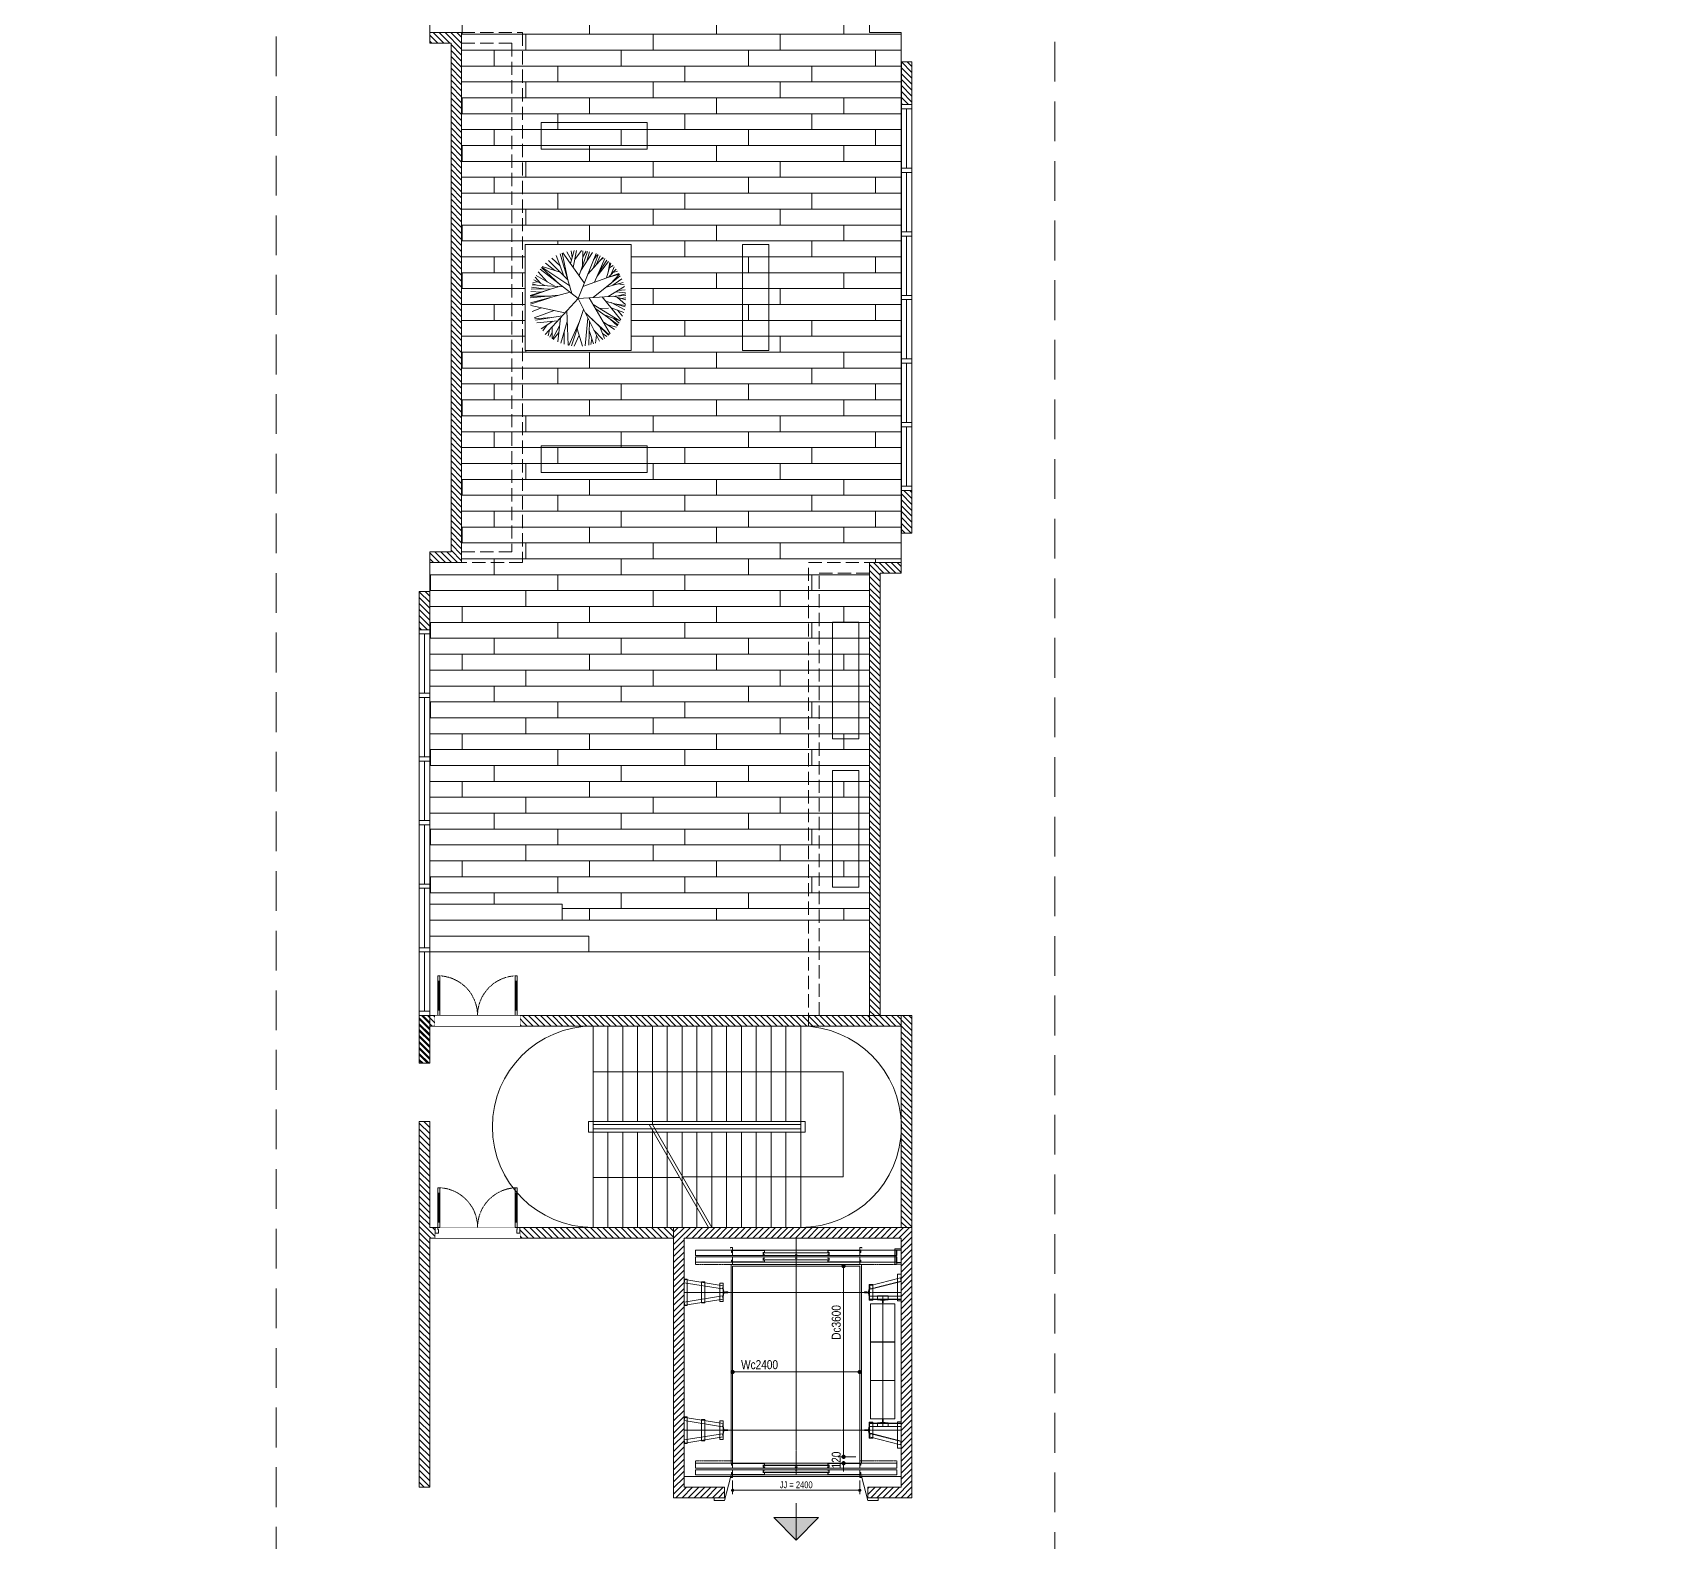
# Model space of a CAD drawing. Header units: millimetres. Extents: x -162958 to 167200, y -450 to 146301.
# Drawn here: x 43550 to 74261, y 72975 to 101450 of the extents above; entities that cross this region are included whole.
import ezdxf

# ---------------------------------------------------------------- set-up
doc = ezdxf.new("R2010")
doc.units = ezdxf.units.MM
doc.set_wipeout_variables(frame=1)
for name, pattern in [('Xr_MB nha xuong CM2$0$ACAD_ISO02W100', [15, 12, -3]), ('Xr_MB nha xuong CM2$0$CENTER', [2, 1.25, -0.25, 0.25, -0.25]), ('Xr_MB nha xuong CM2$0$DASH', [0.35, 0.25, -0.1]), ('Xr_MB nha xuong CM2$0$HIDDEN2', [0.1875, 0.125, -0.0625]), ('Xr_MB nha xuong CM2$0$HIDDENX2', [0.75, 0.5, -0.25]), ('Xr_MB nha xuong CM2$0$Xr_MB nha xuong + VP$0$HIDDEN2', [0.1875, 0.125, -0.0625])]:
    doc.linetypes.add(name, pattern=pattern)
doc.layers.get('0').update_dxf_attribs({"lineweight": 5})
doc.layers.get('Defpoints').update_dxf_attribs({"color": 6, "lineweight": 5})
for name, color, linetype, lineweight in [('CJSC.2-Tuong', 3, 'Continuous', 5), ('CJSC.6-Hatch', 251, 'Continuous', 5), ('CJSC.8-Cua', 15, 'Continuous', 5), ('FLOOR FINISHED', 253, 'Continuous', 5), ('Xr_MB nha xuong CM2$0$3Elevator', 6, 'Continuous', 5), ('Xr_MB nha xuong CM2$0$A-Solid-Elevator', 132, 'Continuous', 5), ('Xr_MB nha xuong CM2$0$A-Solid-Stair', 151, 'Continuous', 5), ('Xr_MB nha xuong CM2$0$A-Solid-Wall H', 9, 'Continuous', 18), ('Xr_MB nha xuong CM2$0$A-Solid-WallC', 2, 'Continuous', 5), ('Xr_MB nha xuong CM2$0$A-Solid-Window', 4, 'Continuous', 5), ('Xr_MB nha xuong CM2$0$CJSC.11-Khuat', 152, 'Xr_MB nha xuong CM2$0$HIDDENX2', 5), ('Xr_MB nha xuong CM2$0$CJSC.2-Tuong', 3, 'Continuous', 5), ('Xr_MB nha xuong CM2$0$CJSC.4-Net manh', 8, 'Continuous', 5), ('Xr_MB nha xuong CM2$0$DUONG_TAM', 6, 'Xr_MB nha xuong CM2$0$CENTER', 5), ('Xr_MB nha xuong CM2$0$HTT-0.00_Hatch', 7, 'Continuous', 5), ('Xr_MB nha xuong CM2$0$NET_CHINH', 7, 'Continuous', 5), ('Xr_MB nha xuong CM2$0$Xr_MB nha xuong + VP$0$CJSC.2-Tuong', 8, 'Continuous', 5), ('Xr_MB nha xuong CM2$0$Xr_MB nha xuong + VP$0$CJSC.8-Cua', 15, 'Continuous', 5), ('Xr_MB nha xuong CM2$0$ĐƯỜNG KHUẤT', 50, 'Xr_MB nha xuong CM2$0$ACAD_ISO02W100', 5), ('Xr_MB nha xuong CM2$0$ĐƯỜNG ĐẬM', 7, 'Continuous', 5)]:
    doc.layers.add(name, color=color, linetype=linetype, lineweight=lineweight)
doc.styles.add('Xr_MB nha xuong CM2$0$arial', font='arial.ttf', dxfattribs={"width": 0.8})
doc.dimstyles.new('Xr_MB nha xuong CM2$0$1-75', dxfattribs={"dimscale": 75, "dimtxt": 1.7, "dimasz": 0.8, "dimexe": 1, "dimexo": 0, "dimgap": 0.5, "dimtad": 1, "dimdec": 0, "dimzin": 0, "dimdsep": 46, "dimtxsty": 'Xr_MB nha xuong CM2$0$arial', "dimblk": 'Xr_MB nha xuong CM2$0$20240511_Dot', "dimcen": 1.5, "dimclrd": 9, "dimclre": 9, "dimadec": 0, "dimazin": 0, "dimtfac": 1, "dimtdec": 0, "dimtix": 1, "dimtofl": 0, "dimtmove": 0, "dimatfit": 3, "dimldrblk": 'Xr_MB nha xuong CM2$0$20240511_Open30', "dimfxl": 1, "dimtolj": 1, "dimtzin": 0, "dimarcsym": 1})
doc.dimstyles.new('Xr_MB nha xuong CM2$0$100', dxfattribs={"dimscale": 100, "dimtxt": 1.7, "dimasz": 0.8, "dimexe": 1, "dimexo": 0, "dimgap": 0.5, "dimtad": 1, "dimdec": 0, "dimzin": 0, "dimdsep": 46, "dimtxsty": 'Xr_MB nha xuong CM2$0$arial', "dimblk": 'Xr_MB nha xuong CM2$0$20240511_Dot', "dimcen": 1.5, "dimclrd": 9, "dimclre": 9, "dimadec": 0, "dimazin": 0, "dimtfac": 1, "dimtdec": 0, "dimtix": 1, "dimtofl": 0, "dimtmove": 0, "dimatfit": 3, "dimldrblk": 'Xr_MB nha xuong CM2$0$20240511_Open30', "dimfxl": 1, "dimtolj": 1, "dimtzin": 0, "dimarcsym": 1})

# ---------------------------------------------------------------- blocks, each defined once
blk = doc.blocks.new('*U190')
for p, q in [((-1510, 650), (-1550, 650)), ((-1530, 100), (-1530, 650)), ((-90, 650), (-50, 650)), ((-70, 100), (-70, 650)), ((-1510, 100), (-1550, 100)), ((-90, 100), (-50, 100))]:
    blk.add_line(p, q)
for points in [[(-1550, 0), (-1510, 0), (-1510, 750), (-1550, 750)], [(-50, 0), (-90, 0), (-90, 750), (-50, 750)], [(-1600, -110), (-1540, -110), (-1540, -40), (-1550, -40), (-1550, 0), (-1600, 0)], [(0, -110), (-60, -110), (-60, -40), (-50, -40), (-50, 0), (0, 0)]]:
    blk.add_lwpolyline(points, close=True)
at = {"linetype": 'Xr_MB nha xuong CM2$0$Xr_MB nha xuong + VP$0$HIDDEN2'}
for centre, start, end in [((-1550, 0), 0, 90), ((-50, 0), 90, 180)]:
    blk.add_arc(centre, 750, start, end, dxfattribs=at)
blk = doc.blocks.new('Xr_MB nha xuong CM2$0$2026Xr_MB nha xuong + VP$0$loutimen2')
at = {"layer": 'Xr_MB nha xuong CM2$0$Xr_MB nha xuong + VP$0$CJSC.8-Cua'}
blk.add_lwpolyline([(23500.322, -25603.79), (23500.322, -25603.99), (23501.922, -25603.99), (23501.922, -25603.79)], close=True, dxfattribs=at)
at = {"color": 250}
blk.add_wipeout([(23500.322, -25603.79), (23500.322, -25603.99), (23501.922, -25603.99), (23501.922, -25603.79)], dxfattribs=at).dxf.layer = 'Xr_MB nha xuong CM2$0$Xr_MB nha xuong + VP$0$CJSC.8-Cua'
at = {"layer": 'Xr_MB nha xuong CM2$0$Xr_MB nha xuong + VP$0$CJSC.8-Cua', "xscale": -0.001, "yscale": 0.001, "zscale": 0.001, "rotation": 180}
blk.add_blockref('*U190', (23501.922, -25603.99), dxfattribs=at)
blk = doc.blocks.new('Xr_MB nha xuong CM2$0$20261F 幕墙')
at = {"layer": 'Xr_MB nha xuong CM2$0$A-Solid-Wall H'}
h = blk.add_hatch(dxfattribs=at)
h.set_pattern_fill('ANSI31', color=256, scale=25, angle=-90)
h.set_pattern_definition([(315, (0, 100), (56.1266008, 56.1266008), [])])
h.paths.add_polyline_path([(3221553, 2340934), (3212453, 2340934), (3212453, 2340034), (3212653, 2340034), (3212653, 2340734), (3221553, 2340734)])
h = blk.add_hatch(dxfattribs=at)
h.set_pattern_fill('ANSI31', color=256, scale=25, angle=-90)
h.set_pattern_definition([(315, (9200, 100), (56.1266008, 56.1266008), [])])
h.paths.add_polyline_path([(3221753, 2340934), (3221553, 2340934), (3221553, 2336934), (3221753, 2336934)])
h = blk.add_hatch(dxfattribs=at)
h.set_pattern_fill('ANSI31', color=256, scale=650, angle=-90)
h.set_pattern_definition([(315, (2194615.53, 586811.235), (57.452426, 57.452426), [])])
h.paths.add_polyline_path([(3212653, 2338934), (3212653, 2336934), (3217253, 2336934), (3217253, 2336734), (3212653, 2336734), (3212653, 2332034), (3212453, 2332034), (3212453, 2338934)])
at = {"layer": 'Xr_MB nha xuong CM2$0$A-Solid-WallC', "linetype": 'ByBlock', "lineweight": 0, "ltscale": 0.1}
for points in [[(3221553, 2340934), (3212453, 2340934), (3212453, 2340034), (3212653, 2340034), (3212653, 2340734), (3221553, 2340734)], [(3221753, 2340934), (3221553, 2340934), (3221553, 2336934), (3221753, 2336934)], [(3212653, 2338934), (3212653, 2336934), (3217253, 2336934), (3217253, 2336734), (3212653, 2336734), (3212653, 2332034), (3212453, 2332034), (3212453, 2338934)]]:
    blk.add_lwpolyline(points, close=True, dxfattribs=at)
at = {"layer": 'Xr_MB nha xuong CM2$0$Xr_MB nha xuong + VP$0$CJSC.2-Tuong', "color": 10, "xscale": -1000, "yscale": 1000, "zscale": 1000, "rotation": 180}
blk.add_blockref('Xr_MB nha xuong CM2$0$2026Xr_MB nha xuong + VP$0$loutimen2', (-20287568, -23267056), dxfattribs=at)
blk = doc.blocks.new('A$C0c999cd2')
at = {"layer": 'CJSC.6-Hatch'}
h = blk.add_hatch(dxfattribs=at)
h.set_pattern_fill('BOARDW', color=250, scale=150, angle=180, pattern_type=2)
h.set_pattern_definition([(180, (-1016937.57, -1791282.35), (-4e-14, -300), []), (270, (-1016937.57, -1791282.35), (600, -600), [300, -2100]), (270, (-1018137.57, -1791582.35), (600, -600), [300, -2100])])
h.paths.add_polyline_path([(10000, -1100), (1700, -1100), (1700, -8550), (1100, -8550), (1100, -18550), (1700, -18550), (1700, -28550), (1100, -28550), (1100, -35000), (3600, -35000), (3600, -35300), (9400, -35300), (9400, -28550), (10000, -28550), (10000, -18550), (9400, -18550), (9400, -8550), (10000, -8550)])
h.paths.add_polyline_path([(2900, -22550), (4900, -22550), (4900, -24550), (2900, -24550)], flags=16)
h.paths.add_polyline_path([(6200, -12550), (8200, -12550), (8200, -14550), (6200, -14550)], flags=16)
h.paths.add_polyline_path([(2900, -3825), (4900, -3825), (4900, -5825), (2900, -5825)], flags=16)
at = {"layer": 'FLOOR FINISHED', "elevation": 0}
for points in [[(10000, -1100), (1700, -1100), (1700, -8550), (1700, -8550), (1100, -8550), (1100, -18550), (1700, -18550), (1700, -28550), (1100, -28550), (1100, -35000), (3600, -35000), (3600, -35300), (9400, -35300), (9400, -28550), (10000, -28550), (10000, -18550), (9400, -18550), (9400, -8550), (10000, -8550)], [(2900, -22550), (4900, -22550), (4900, -24550), (2900, -24550)]]:
    blk.add_lwpolyline(points, close=True, dxfattribs=at)
blk = doc.blocks.new('Xr_MB nha xuong CM2$0$2026xiaofangti01')
at = {"color": 0, "linetype": 'ByBlock', "lineweight": 0, "ltscale": 0.1}
for p, q in [((3297863, 2534458), (3297863, 2538258)), ((3297863, 2534458), (3297863, 2538258)), ((3297863, 2538258), (3301783, 2538258)), ((3298143, 2536458), (3298143, 2538258)), ((3298143, 2536458), (3298143, 2538258)), ((3298423, 2536458), (3298423, 2538258)), ((3298423, 2536458), (3298423, 2538258)), ((3298703, 2536458), (3298703, 2538258)), ((3298703, 2536458), (3298703, 2538258)), ((3298983, 2536398), (3298983, 2538258)), ((3298983, 2536398), (3298983, 2538258)), ((3299263, 2536458), (3299263, 2538258)), ((3299263, 2536458), (3299263, 2538258)), ((3299543, 2536458), (3299543, 2538258)), ((3299543, 2536458), (3299543, 2538258)), ((3299823, 2536458), (3299823, 2538258)), ((3299823, 2536458), (3299823, 2538258)), ((3300103, 2536458), (3300103, 2538258)), ((3300103, 2536458), (3300103, 2538258)), ((3300383, 2536458), (3300383, 2538258)), ((3300383, 2536458), (3300383, 2538258)), ((3300663, 2536458), (3300663, 2538258)), ((3300663, 2536458), (3300663, 2538258)), ((3300943, 2536458), (3300943, 2538258)), ((3300943, 2536458), (3300943, 2538258)), ((3301223, 2536458), (3301223, 2538258)), ((3301503, 2536458), (3301503, 2538258)), ((3301783, 2534458), (3301783, 2538258)), ((3302583, 2537397), (3297863, 2537397)), ((3302583, 2535416), (3302583, 2537397)), ((3297776, 2536458), (3297776, 2536258)), ((3301865, 2536458), (3297776, 2536458)), ((3301865, 2536458), (3301865, 2536258)), ((3301865, 2536258), (3297776, 2536258)), ((3301783, 2536398), (3297863, 2536398)), ((3301783, 2536318), (3297863, 2536318)), ((3298143, 2534458), (3298143, 2536258)), ((3298143, 2534458), (3298143, 2536258)), ((3298423, 2534458), (3298423, 2536258)), ((3298423, 2534458), (3298423, 2536258)), ((3298703, 2534458), (3298703, 2536258)), ((3298703, 2534458), (3298703, 2536258)), ((3300045, 2534458), (3298925, 2536398)), ((3300045, 2534458), (3298925, 2536398)), ((3300103, 2534458), (3298983, 2536398)), ((3300103, 2534458), (3298983, 2536398)), ((3298983, 2534458), (3298983, 2536298)), ((3298983, 2534458), (3298983, 2536298)), ((3299263, 2534458), (3299263, 2536258)), ((3299263, 2534458), (3299263, 2536258)), ((3299543, 2534458), (3299543, 2536258)), ((3299543, 2534458), (3299543, 2536258)), ((3299823, 2534458), (3299823, 2536258)), ((3299823, 2534458), (3299823, 2536258)), ((3300103, 2534458), (3300103, 2536258)), ((3300103, 2534458), (3300103, 2536258)), ((3300383, 2534458), (3300383, 2536258)), ((3300383, 2534458), (3300383, 2536258)), ((3300663, 2534458), (3300663, 2536258)), ((3300663, 2534458), (3300663, 2536258)), ((3300943, 2534458), (3300943, 2536258)), ((3300943, 2534458), (3300943, 2536258)), ((3301223, 2534458), (3301223, 2536258)), ((3301503, 2534458), (3301503, 2536258)), ((3299499, 2535403), (3297863, 2535403)), ((3299549, 2535416), (3302583, 2535416)), ((3297863, 2534458), (3301783, 2534458))]:
    blk.add_line(p, q, dxfattribs=at)
for centre, start, end in [((3297863, 2536358), 90.0006, 269.9994), ((3301783, 2536358), 270.0006, 89.9994)]:
    blk.add_arc(centre, 1900, start, end, dxfattribs=at)
blk.add_solid([(3299824, 2535416), (3299823, 2535416), (3299824, 2535417)], dxfattribs=at)
blk.add_solid([(3299824, 2535416), (3299823, 2535416), (3299824, 2535417)], dxfattribs=at)
blk = doc.blocks.new('Xr_MB nha xuong CM2$0$202620240511wewr3')
at = {"layer": 'Xr_MB nha xuong CM2$0$3Elevator', "color": 0}
for p, q in [((0, 290), (125, 290)), ((0, 264), (100, 264)), ((0, 28), (100, 28)), ((0, 0), (125, 0)), ((100, 264), (100, 28)), ((125, 290), (125, 0))]:
    blk.add_line(p, q, dxfattribs=at)
blk = doc.blocks.new('Xr_MB nha xuong CM2$0$202620240511_Dot')
at = {"color": 0, "linetype": 'ByBlock', "lineweight": -2}
blk.add_line((-0.5, 0), (-1, 0), dxfattribs=at)
at = {"color": 0, "linetype": 'ByBlock', "const_width": 0.5}
blk.add_lwpolyline([(-0.25, 0, 1), (0.25, 0, 1)], format="xyb", close=True, dxfattribs=at)
blk = doc.blocks.new('*D162')
at = {"layer": 'Defpoints', "color": 0, "transparency": 16777216}
for p in [(-4085, -4227), (-4085, -4227), (-1685, -4229)]:
    blk.add_point(p, dxfattribs=at)
at = {"layer": 'Xr_MB nha xuong CM2$0$A-Solid-Elevator', "color": 9, "lineweight": -2, "transparency": 16777216}
for p, q in [((-4085, -4227), (-4085, -4327)), ((-1765, -4227), (-4005, -4227)), ((-1685, -4229), (-1685, -4127))]:
    blk.add_line(p, q, dxfattribs=at)
at = {"layer": 'Xr_MB nha xuong CM2$0$A-Solid-Elevator', "color": 9, "lineweight": -2, "transparency": 16777216, "xscale": 80, "yscale": 80, "zscale": 80, "rotation": 180}
blk.add_blockref('Xr_MB nha xuong CM2$0$202620240511_Dot', (-4085, -4227), dxfattribs=at)
at = {"layer": 'Xr_MB nha xuong CM2$0$A-Solid-Elevator', "color": 9, "lineweight": -2, "transparency": 16777216, "xscale": 80, "yscale": 80, "zscale": 80}
blk.add_blockref('Xr_MB nha xuong CM2$0$202620240511_Dot', (-1685, -4227), dxfattribs=at)
at = {"layer": 'Xr_MB nha xuong CM2$0$A-Solid-Elevator', "color": 0, "transparency": 16777216, "insert": (-3576, -4090), "char_height": 170, "attachment_point": 5, "style": 'Xr_MB nha xuong CM2$0$arial'}
blk.add_mtext('\\A1;Wc2400', dxfattribs=at)
blk = doc.blocks.new('Xr_MB nha xuong CM2$0$20240511_Dot')
at = {"color": 0, "linetype": 'ByBlock', "lineweight": -2}
blk.add_line((-0.5, 0), (-1, 0), dxfattribs=at)
at = {"color": 0, "linetype": 'ByBlock', "const_width": 0.5}
blk.add_lwpolyline([(-0.25, 0, 1), (0.25, 0, 1)], format="xyb", close=True, dxfattribs=at)
blk = doc.blocks.new('Xr_MB nha xuong CM2$0$20240511_Open30')
at = {"color": 0, "linetype": 'ByBlock', "lineweight": -2}
for p, q in [((-1, 0.27), (0, 0)), ((0, 0), (-1, -0.27)), ((0, 0), (-1, 0))]:
    blk.add_line(p, q, dxfattribs=at)
blk = doc.blocks.new('*D161')
at = {"layer": 'Defpoints', "color": 0, "transparency": 16777216}
for p in [(-1758, -2228), (-1991, -5828), (-1758, -5828)]:
    blk.add_point(p, dxfattribs=at)
at = {"layer": 'Xr_MB nha xuong CM2$0$A-Solid-Elevator', "color": 9, "lineweight": -2, "transparency": 16777216}
for p, q in [((-1758, -2228), (-2091, -2228)), ((-1991, -2308), (-1991, -5748)), ((-1758, -5828), (-2091, -5828))]:
    blk.add_line(p, q, dxfattribs=at)
at = {"layer": 'Xr_MB nha xuong CM2$0$A-Solid-Elevator', "color": 9, "lineweight": -2, "transparency": 16777216, "xscale": 80, "yscale": 80, "zscale": 80}
for p, rotation in [((-1991, -2228), 90), ((-1991, -5828), 270)]:
    blk.add_blockref('Xr_MB nha xuong CM2$0$202620240511_Dot', p, dxfattribs=dict(at, rotation=rotation))
at = {"layer": 'Xr_MB nha xuong CM2$0$A-Solid-Elevator', "color": 0, "transparency": 16777216, "insert": (-2128, -3292), "char_height": 170, "attachment_point": 5, "rotation": 90, "style": 'Xr_MB nha xuong CM2$0$arial'}
blk.add_mtext('\\A1;Dc3600', dxfattribs=at)
blk = doc.blocks.new('*D160')
at = {"layer": 'Defpoints', "color": 0, "transparency": 16777216}
for p in [(-1758, -5828), (-1991, -5948), (-1758, -5948)]:
    blk.add_point(p, dxfattribs=at)
at = {"layer": 'Xr_MB nha xuong CM2$0$A-Solid-Elevator', "color": 9, "lineweight": -2, "transparency": 16777216}
for p, q in [((-1758, -5828), (-2091, -5828)), ((-1991, -5748), (-1991, -5668)), ((-1758, -5948), (-2091, -5948)), ((-1991, -6028), (-1991, -6108))]:
    blk.add_line(p, q, dxfattribs=at)
at = {"layer": 'Xr_MB nha xuong CM2$0$A-Solid-Elevator', "color": 9, "lineweight": -2, "transparency": 16777216, "xscale": 80, "yscale": 80, "zscale": 80}
for p, rotation in [((-1991, -5828), 270), ((-1991, -5948), 90)]:
    blk.add_blockref('Xr_MB nha xuong CM2$0$202620240511_Dot', p, dxfattribs=dict(at, rotation=rotation))
at = {"layer": 'Xr_MB nha xuong CM2$0$A-Solid-Elevator', "color": 0, "transparency": 16777216, "insert": (-2128, -5888), "char_height": 170, "attachment_point": 5, "rotation": 90, "style": 'Xr_MB nha xuong CM2$0$arial'}
blk.add_mtext('\\A1;120', dxfattribs=at)
blk = doc.blocks.new('Xr_MB nha xuong CM2$0$202620240511RAIL_T89')
at = {"layer": 'Xr_MB nha xuong CM2$0$NET_CHINH', "color": 0}
blk.add_lwpolyline([(12, 6), (27, 6, 0.43163), (29, 8), (62, 8), (62, -8), (29, -8, 0.43163), (27, -6), (12, -6, 0.39535), (10, -8), (7, -44), (0, -44), (0, 44), (7, 44), (10, 8, 0.39535)], format="xyb", close=True, dxfattribs=at)
blk = doc.blocks.new('Xr_MB nha xuong CM2$0$202620240511RAIL_T114')
at = {"layer": 'Xr_MB nha xuong CM2$0$NET_CHINH', "color": 0}
blk.add_lwpolyline([(13, 6), (46, 6, 0.43163), (48, 8), (90, 8), (90, -8), (48, -8, 0.43163), (46, -6), (13, -6, 0.39535), (11, -8), (8, -57), (0, -57), (0, 57), (8, 57), (11, 8, 0.39535)], format="xyb", close=True, dxfattribs=at)
blk = doc.blocks.new('*D156')
at = {"layer": 'Defpoints', "color": 0, "transparency": 16777216}
for p in [(-1200, -329), (1200, -329), (1200, -512)]:
    blk.add_point(p, dxfattribs=at)
at = {"layer": 'Xr_MB nha xuong CM2$0$CJSC.4-Net manh', "color": 9, "lineweight": -2, "transparency": 16777216}
for p, q in [((-1200, -329), (-1200, -587)), ((-1140, -512), (1140, -512)), ((1200, -329), (1200, -587))]:
    blk.add_line(p, q, dxfattribs=at)
at = {"layer": 'Xr_MB nha xuong CM2$0$CJSC.4-Net manh', "color": 9, "lineweight": -2, "transparency": 16777216, "xscale": 60, "yscale": 60, "zscale": 60, "rotation": 180}
blk.add_blockref('Xr_MB nha xuong CM2$0$202620240511_Dot', (-1200, -512), dxfattribs=at)
at = {"layer": 'Xr_MB nha xuong CM2$0$CJSC.4-Net manh', "color": 9, "lineweight": -2, "transparency": 16777216, "xscale": 60, "yscale": 60, "zscale": 60}
blk.add_blockref('Xr_MB nha xuong CM2$0$202620240511_Dot', (1200, -512), dxfattribs=at)
at = {"layer": 'Xr_MB nha xuong CM2$0$CJSC.4-Net manh', "color": 0, "transparency": 16777216, "insert": (0, -409), "char_height": 127.5, "attachment_point": 5, "style": 'Xr_MB nha xuong CM2$0$arial'}
blk.add_mtext('\\A1;JJ = 2400', dxfattribs=at)
blk = doc.blocks.new('Xr_MB nha xuong CM2$0$202620240511YQ1022233576')
at = {"layer": 'Xr_MB nha xuong CM2$0$HTT-0.00_Hatch', "true_color": 0x20b661, "transparency": 16777216}
h = blk.add_hatch(color=112, dxfattribs=at)
h.dxf.hatch_style = 1
h.paths.add_polyline_path([(0, 200), (424, 624), (-424, 624)])
at = {"layer": 'Defpoints'}
blk.add_line((0, 200), (0, 900), dxfattribs=at)
at = {"layer": 'Xr_MB nha xuong CM2$0$CJSC.4-Net manh'}
blk.add_lwpolyline([(0, 200), (424, 624), (-424, 624)], close=True, dxfattribs=at)
blk = doc.blocks.new('Xr_MB nha xuong CM2$0$2026234234234')
at = {"color": 0}
for p, q in [((46217, 17205), (46185, 17289)), ((46215, 17258), (46190, 17291)), ((46314, 17012), (46199, 17298)), ((46296, 17189), (46222, 17303)), ((46257, 17249), (46240, 17308)), ((46307, 17157), (46253, 17311)), ((46284, 17277), (46263, 17313)), ((46274, 17111), (46411, 17301)), ((46286, 17217), (46283, 17315)), ((46334, 17260), (46292, 17316)), ((46344, 17208), (46323, 17317)), ((46362, 17233), (46338, 17316)), ((46351, 17273), (46358, 17314)), ((46353, 17043), (46427, 17295)), ((46356, 17254), (46386, 17308)), ((46379, 17131), (46414, 17300)), ((46090, 17177), (46063, 17185)), ((46118, 17148), (46072, 17197)), ((46102, 17165), (46084, 17212)), ((46117, 17204), (46091, 17221)), ((46132, 17143), (46105, 17235)), ((46122, 17178), (46112, 17240)), ((46192, 17153), (46119, 17247)), ((46181, 17177), (46131, 17256)), ((46208, 17115), (46143, 17265)), ((46173, 17254), (46151, 17270)), ((46252, 17166), (46157, 17273)), ((46199, 17226), (46174, 17283)), ((46314, 17012), (46555, 17198)), ((46367, 17091), (46545, 17210)), ((46379, 17131), (46501, 17252)), ((46404, 17155), (46452, 17284)), ((46427, 17218), (46480, 17267)), ((46427, 17178), (46541, 17215)), ((46427, 17099), (46547, 17208)), ((46462, 17189), (46521, 17235)), ((46122, 17024), (46018, 17087)), ((46059, 17104), (46021, 17099)), ((46135, 17083), (46026, 17113)), ((46092, 17095), (46036, 17137)), ((46217, 17018), (46045, 17156)), ((46051, 17167), (46132, 17143)), ((46108, 17105), (46051, 17167)), ((46283, 17088), (46054, 17171)), ((46410, 17086), (46606, 17099)), ((46433, 17088), (46618, 17030)), ((46462, 17090), (46581, 17158)), ((46510, 17117), (46567, 17181)), ((46525, 17094), (46595, 17130)), ((46532, 17072), (46610, 17084)), ((46553, 17108), (46587, 17146)), ((46571, 17117), (46601, 17114)), ((46576, 17097), (46604, 17105)), ((46314, 17012), (46009, 17031)), ((46088, 17026), (46009, 17003)), ((46042, 17012), (46009, 17016)), ((46067, 17027), (46010, 17040)), ((46072, 17054), (46011, 17048)), ((46062, 17018), (46011, 16974)), ((46079, 16978), (46012, 16966)), ((46138, 16995), (46013, 16959)), ((46060, 17062), (46014, 17066)), ((46104, 16985), (46017, 16940)), ((46161, 17022), (46041, 16876)), ((46242, 17016), (46109, 16786)), ((46314, 17012), (46177, 16739)), ((46314, 17012), (46523, 16783)), ((46364, 17051), (46617, 16984)), ((46435, 17032), (46618, 17016)), ((46483, 17072), (46613, 17071)), ((46487, 17027), (46617, 17027)), ((46494, 17016), (46616, 16975)), ((46514, 17063), (46617, 17027)), ((46549, 17052), (46615, 17055)), ((46103, 16951), (46022, 16922)), ((46063, 16937), (46030, 16899)), ((46152, 16910), (46045, 16869)), ((46217, 16972), (46047, 16870)), ((46087, 16885), (46053, 16855)), ((46201, 16946), (46059, 16844)), ((46110, 16880), (46063, 16838)), ((46227, 16880), (46115, 16781)), ((46267, 16919), (46119, 16777)), ((46176, 16948), (46120, 16949)), ((46251, 16887), (46268, 16711)), ((46278, 16942), (46355, 16710)), ((46384, 16935), (46377, 16714)), ((46397, 16921), (46615, 16966)), ((46414, 16902), (46585, 16873)), ((46426, 16889), (46443, 16736)), ((46465, 16935), (46592, 16889)), ((46485, 16890), (46589, 16882)), ((46546, 16952), (46606, 16928)), ((46124, 16843), (46070, 16828)), ((46154, 16863), (46081, 16814)), ((46159, 16789), (46130, 16769)), ((46176, 16832), (46146, 16757)), ((46213, 16810), (46156, 16751)), ((46196, 16777), (46202, 16728)), ((46243, 16807), (46216, 16723)), ((46241, 16867), (46246, 16715)), ((46319, 16819), (46286, 16708)), ((46304, 16864), (46372, 16713)), ((46307, 16778), (46339, 16708)), ((46382, 16865), (46423, 16727)), ((46401, 16800), (46401, 16720)), ((46432, 16837), (46477, 16755)), ((46436, 16796), (46471, 16751)), ((46444, 16870), (46576, 16857)), ((46475, 16867), (46549, 16819)), ((46478, 16832), (46479, 16756)), ((46479, 16797), (46493, 16766)), ((46496, 16812), (46503, 16773)), ((46510, 16844), (46537, 16805)), ((46227, 16757), (46232, 16718))]:
    blk.add_line(p, q, dxfattribs=at)
blk = doc.blocks.new('Xr_MB nha xuong CM2$0$2026dataijie')
at = {"layer": 'Xr_MB nha xuong CM2$0$A-Solid-Stair'}
blk.add_line((3212553, 2342134), (3220853, 2342134), dxfattribs=at)
for points in [[(3216653, 2376009), (3214653, 2376009), (3214653, 2376509), (3216653, 2376509)], [(3218953, 2374209), (3218953, 2372209), (3218453, 2372209), (3218453, 2374209)], [(3216653, 2369909), (3214653, 2369909), (3214653, 2370409), (3216653, 2370409)], [(3217353, 2367784), (3219353, 2367784), (3219353, 2367284), (3217353, 2367284)], [(3215053, 2363484), (3215053, 2365484), (3215553, 2365484), (3215553, 2363484)], [(3217353, 2361684), (3219353, 2361684), (3219353, 2361184), (3217353, 2361184)], [(3216653, 2357284), (3214653, 2357284), (3214653, 2357784), (3216653, 2357784)], [(3218953, 2355484), (3218953, 2353484), (3218453, 2353484), (3218453, 2355484)], [(3216653, 2351184), (3214653, 2351184), (3214653, 2351684), (3216653, 2351684)], [(3220653, 2348355), (3220653, 2346155), (3220153, 2346155), (3220153, 2348355)], [(3220653, 2345555), (3220653, 2343355), (3220153, 2343355), (3220153, 2345555)], [(3215053, 2343034), (3212553, 2343034), (3212553, 2342734), (3215053, 2342734)], [(3212553, 2342734), (3220853, 2342734), (3220853, 2340934), (3212553, 2340934)], [(3215553, 2342434), (3212553, 2342434), (3212553, 2342134), (3215553, 2342134)]]:
    blk.add_lwpolyline(points, close=True, dxfattribs=at)
at = {"layer": 'Xr_MB nha xuong CM2$0$A-Solid-Stair', "elevation": 0}
for points in [[(3216354, 2372209), (3214354, 2372209), (3214354, 2374209), (3216354, 2374209)], [(3217653, 2365484), (3219653, 2365484), (3219653, 2363484), (3217653, 2363484)], [(3216354, 2353484), (3214354, 2353484), (3214354, 2355484), (3216354, 2355484)]]:
    blk.add_lwpolyline(points, close=True, dxfattribs=at)
at = {"color": 96, "true_color": 0x007f00, "xscale": -2.967032967032967, "yscale": 2.967032967032967, "zscale": 2.967032967032967}
for p in [(3352765, 2322717, 0), (3352765, 2303992, 0)]:
    blk.add_blockref('Xr_MB nha xuong CM2$0$2026234234234', p, dxfattribs=at)
at = {"color": 96, "true_color": 0x007f00, "xscale": -2.967032967032967, "yscale": 2.967032967032967, "zscale": 2.967032967032967, "rotation": 180}
blk.add_blockref('Xr_MB nha xuong CM2$0$2026234234234', (3081242, 2414975, 0), dxfattribs=at)
blk = doc.blocks.new('Xr_MB nha xuong CM2$0$2026202405114CO240054221')
at = {"color": 0, "linetype": 'Xr_MB nha xuong CM2$0$HIDDEN2', "ltscale": 5}
for p, q in [((-1200, 45), (-1900, 45)), ((-1900, 0), (-1900, 45)), ((-1200, 0), (-1200, 45)), ((1200, 0), (1200, 45)), ((1200, 45), (1900, 45)), ((1900, 0), (1900, 45))]:
    blk.add_line(p, q, dxfattribs=at)
at = {"layer": 'Xr_MB nha xuong CM2$0$DUONG_TAM', "color": 0, "ltscale": 5}
blk.add_line((0, 0), (0, -222), dxfattribs=at)
at = {"layer": 'Xr_MB nha xuong CM2$0$NET_CHINH', "color": 0}
for points in [[(-1900, 0), (1900, 0), (1900, -96), (-1900, -96)], [(-1900, -126), (1900, -126), (1900, -222), (-1900, -222)], [(-1240, -262), (-1240, -272), (-1200, -272), (-1200, -222), (-1240, -222), (-1240, -232), (-1239, -232), (-1239, -223), (-1201, -223), (-1201, -271), (-1239, -271), (-1239, -262)], [(-630, -36), (-600, -36), (-600, -4), (-1220, -4), (-1220, -36), (-1201, -36), (-1201, -35), (-1219, -35), (-1219, -5), (-601, -5), (-601, -35), (-630, -35)], [(-630, -177), (-600, -177), (-600, -217), (-1220, -217), (-1220, -177), (-1202, -177), (-1202, -178), (-1219, -178), (-1219, -216), (-601, -216), (-601, -178), (-630, -178)], [(-590, -72), (-620, -72), (-620, -40), (0, -40), (0, -72), (-19, -72), (-19, -71), (-1, -71), (-1, -41), (-619, -41), (-619, -71), (-590, -71)], [(-590, -133), (-620, -133), (-620, -173), (0, -173), (0, -133), (-18, -133), (-18, -134), (-1, -134), (-1, -172), (-619, -172), (-619, -134), (-590, -134)], [(590, -72), (620, -72), (620, -40), (0, -40), (0, -72), (19, -72), (19, -71), (1, -71), (1, -41), (619, -41), (619, -71), (590, -71)], [(590, -133), (620, -133), (620, -173), (0, -173), (0, -133), (18, -133), (18, -134), (1, -134), (1, -172), (619, -172), (619, -134), (590, -134)], [(630, -36), (600, -36), (600, -4), (1220, -4), (1220, -36), (1201, -36), (1201, -35), (1219, -35), (1219, -5), (601, -5), (601, -35), (630, -35)], [(630, -177), (600, -177), (600, -217), (1220, -217), (1220, -177), (1202, -177), (1202, -178), (1219, -178), (1219, -216), (601, -216), (601, -178), (630, -178)], [(1240, -262), (1240, -272), (1200, -272), (1200, -222), (1240, -222), (1240, -232), (1239, -232), (1239, -223), (1201, -223), (1201, -271), (1239, -271), (1239, -262)]]:
    blk.add_lwpolyline(points, close=True, dxfattribs=at)
for points in [[(-1200, 0), (-1200, -38.1), (-1200, -38.1), (-1200, -96)], [(1200, 0), (1200, -38.1), (1200, -38.1), (1200, -96)], [(-1200, -126), (-1200, -164.1), (-1200, -164.1), (-1200, -222)], [(1200, -126), (1200, -164.1), (1200, -164.1), (1200, -222)]]:
    blk.add_lwpolyline(points, dxfattribs=at)
at = {"layer": 'Xr_MB nha xuong CM2$0$CJSC.4-Net manh', "color": 0}
dim = blk.add_linear_dim(base=(1200, -511.7), p1=(-1200, -328.7), p2=(1200, -328.7), text='JJ = <>', dimstyle='Xr_MB nha xuong CM2$0$1-75', dxfattribs=at)
dim.commit()
dim.dimension.update_dxf_attribs({"geometry": '*D156', "text_midpoint": (0, -409.1)})
blk = doc.blocks.new('Xr_MB nha xuong CM2$0$202620240511YQ0919102100')
at = {"color": 0}
for p, q in [((-5000, -6200), (-900, -6200)), ((-4435, -6650), (-4435, -6600))]:
    blk.add_line(p, q, dxfattribs=at)
for points in [[(-4672.1, -2924.8), (-4612.1, -2924.8), (-4612.1, -2524.8), (-4672.1, -2524.8)], [(-4324, -2899.8), (-4264, -2899.8), (-4264, -2549.8), (-4324, -2549.8)], [(-4672.1, -5526), (-4612.1, -5526), (-4612.1, -5126), (-4672.1, -5126)], [(-4324, -5501), (-4264, -5501), (-4264, -5151), (-4324, -5151)]]:
    blk.add_lwpolyline(points, close=True, dxfattribs=at)
for points in [[(-4125, -6220), (-4235, -6650), (-4435, -6650)], [(-1645, -6220), (-1535, -6650), (-1335, -6650), (-1335, -6600)]]:
    blk.add_lwpolyline(points, dxfattribs=at)
at = {"layer": 'Xr_MB nha xuong CM2$0$DUONG_TAM', "color": 0, "linetype": 'Xr_MB nha xuong CM2$0$CENTER', "ltscale": 5}
for p, q in [((-2885, -5948), (-2885, -1700)), ((-900, -2724.8), (-5000.1, -2724.8)), ((-1250, -2792.4), (-1250, -5258.4)), ((-900, -5326), (-5000.1, -5326))]:
    blk.add_line(p, q, dxfattribs=at)
at = {"layer": 'Xr_MB nha xuong CM2$0$NET_CHINH', "color": 0}
for points in [[(-4115, -2198), (-1655, -2198), (-1655, -5948), (-4115, -5948)], [(-4085, -5948), (-4085, -5828), (-4085, -5828), (-4085, -2228), (-1685, -2228), (-1685, -5828), (-1685, -5828), (-1685, -5948)], [(-4987.7, -2483.3), (-5000.2, -2542), (-4276.6, -2658.5), (-4264, -2599.8)], [(-5000, -2974.8), (-4940, -2974.8), (-4940, -2474.8), (-5000, -2474.8)], [(-4987.7, -2966.2), (-5000.2, -2907.6), (-4276.6, -2791.1), (-4264, -2849.8)], [(-4987.7, -5084.6), (-5000.2, -5143.2), (-4276.6, -5259.7), (-4264, -5201)], [(-5000, -5576), (-4940, -5576), (-4940, -5076), (-5000, -5076)], [(-4987.7, -5567.5), (-5000.2, -5508.8), (-4276.6, -5392.3), (-4264, -5451)]]:
    blk.add_lwpolyline(points, close=True, dxfattribs=at)
at = {"layer": 'Xr_MB nha xuong CM2$0$ĐƯỜNG KHUẤT', "color": 0}
for p, q in [((-905.8, -2383.4), (-905.8, -2883.4)), ((-1501.1, -2574.4), (-1501.1, -2874.4)), ((-901.3, -2514.4), (-1482.6, -2661.6)), ((-900.8, -2852.4), (-1501.1, -2852.4)), ((-1150, -2857.5), (-1350, -2857.5)), ((-1501.1, -5476.4), (-1501.1, -5176.4)), ((-900.8, -5198.4), (-1501.1, -5198.4)), ((-1150, -5193.3), (-1350, -5193.3)), ((-905.8, -5667.4), (-905.8, -5167.4)), ((-901.3, -5536.4), (-1482.6, -5389.2))]:
    blk.add_line(p, q, dxfattribs=at)
at = {"layer": 'Xr_MB nha xuong CM2$0$ĐƯỜNG ĐẬM', "color": 0}
for points in [[(-900, -2519.2), (-917.8, -2451.5), (-1499.1, -2598.7), (-1481.4, -2666.4)], [(-900, -2883.4), (-970.3, -2883.4), (-970.3, -2383.4), (-900, -2383.4)], [(-900.8, -2857.4), (-900.8, -2797.4), (-1501.1, -2797.4), (-1501.1, -2857.4)], [(-1480, -3660.4), (-1250, -3660.4), (-1250, -2940.4), (-1480, -2940.4)], [(-1250, -3660.4), (-1020, -3660.4), (-1020, -2940.4), (-1250, -2940.4)], [(-1480, -4385.4), (-1250, -4385.4), (-1250, -3665.4), (-1480, -3665.4)], [(-1250, -4385.4), (-1020, -4385.4), (-1020, -3665.4), (-1250, -3665.4)], [(-1480, -5110.4), (-1250, -5110.4), (-1250, -4390.4), (-1480, -4390.4)], [(-1250, -5110.4), (-1020, -5110.4), (-1020, -4390.4), (-1250, -4390.4)], [(-900.8, -5193.4), (-900.8, -5253.4), (-1501.1, -5253.4), (-1501.1, -5193.4)], [(-900, -5167.4), (-970.3, -5167.4), (-970.3, -5667.4), (-900, -5667.4)], [(-900, -5531.6), (-917.8, -5599.3), (-1499.1, -5452.1), (-1481.4, -5384.4)]]:
    blk.add_lwpolyline(points, close=True, dxfattribs=at)
at = {"layer": 'Xr_MB nha xuong CM2$0$ĐƯỜNG ĐẬM', "color": 0, "ltscale": 4}
for points in [[(-1436, -2874.4), (-1506, -2874.4), (-1506, -2574.4), (-1436, -2574.4)], [(-1350, -2792.4), (-1350, -2862.4), (-1150, -2862.4), (-1150, -2792.4)], [(-1436, -5176.4), (-1506, -5176.4), (-1506, -5476.4), (-1436, -5476.4)], [(-1350, -5258.4), (-1350, -5188.4), (-1150, -5188.4), (-1150, -5258.4)]]:
    blk.add_lwpolyline(points, close=True, dxfattribs=at)
at = {"layer": 'Xr_MB nha xuong CM2$0$NET_CHINH', "color": 0, "xscale": -1}
for name, p, rotation in [('Xr_MB nha xuong CM2$0$2026202405114CO240054221', (-2885, -2151.7), 180), ('Xr_MB nha xuong CM2$0$202620240511RAIL_T114', (-4264, -2724.8), 180), ('Xr_MB nha xuong CM2$0$202620240511RAIL_T89', (-1250, -5188.4), 270)]:
    blk.add_blockref(name, p, dxfattribs=dict(at, rotation=rotation))
at = {"layer": 'Xr_MB nha xuong CM2$0$NET_CHINH', "color": 0}
for name, p, rotation in [('Xr_MB nha xuong CM2$0$202620240511RAIL_T114', (-1506, -2724.8), 180), ('Xr_MB nha xuong CM2$0$202620240511RAIL_T89', (-1250, -2862.4), 270)]:
    blk.add_blockref(name, p, dxfattribs=dict(at, rotation=rotation))
for name, p in [('Xr_MB nha xuong CM2$0$202620240511RAIL_T114', (-4264, -5326)), ('Xr_MB nha xuong CM2$0$2026202405114CO240054221', (-2885, -5948))]:
    blk.add_blockref(name, p, dxfattribs=at)
at = {"layer": 'Xr_MB nha xuong CM2$0$NET_CHINH', "color": 0, "xscale": -1}
blk.add_blockref('Xr_MB nha xuong CM2$0$202620240511RAIL_T114', (-1506, -5326), dxfattribs=at)
at = {"layer": 'Xr_MB nha xuong CM2$0$A-Solid-Elevator'}
dim = blk.add_linear_dim(base=(-1990.8, -5828), p1=(-1758.5, -2228), p2=(-1758.5, -5828), angle=90, text='Dc<>', dimstyle='Xr_MB nha xuong CM2$0$100', dxfattribs=at)
dim.commit()
dim.dimension.update_dxf_attribs({"geometry": '*D161', "text_midpoint": (-1990.8, -3292.4), "dimtype": 128})
dim = blk.add_linear_dim(base=(-4085, -4227), p1=(-1685, -4228.7), p2=(-4085, -4226.5), text='Wc<>', dimstyle='Xr_MB nha xuong CM2$0$100', dxfattribs=at)
dim.commit()
dim.dimension.update_dxf_attribs({"geometry": '*D162', "text_midpoint": (-3576.3, -4227), "dimtype": 128})
dim = blk.add_linear_dim(base=(-1990.8, -5948), p1=(-1758.5, -5828), p2=(-1758.5, -5948), angle=90, dimstyle='Xr_MB nha xuong CM2$0$100', dxfattribs=at)
dim.commit()
dim.dimension.update_dxf_attribs({"geometry": '*D160', "text_midpoint": (-1990.8, -5888), "dimtype": 128})
blk = doc.blocks.new('Xr_MB nha xuong CM2$0$2026A$Cc574fc60')
at = {"layer": 'Xr_MB nha xuong CM2$0$A-Solid-Wall H'}
h = blk.add_hatch(dxfattribs=at)
h.set_pattern_fill('ANSI31', color=256, scale=650)
h.set_pattern_definition([(45, (-488010.01, -1342722.035), (-57.452426, 57.452426), [])])
h.paths.add_polyline_path([(965, 800), (0, 800), (0, 5900), (4500, 5900), (4500, 800), (3665, 800), (3665, 1000), (4300, 1000), (4300, 5700), (200, 5700), (200, 1000), (965, 1000)])
at = {"layer": 'Xr_MB nha xuong CM2$0$A-Solid-Elevator'}
blk.add_lwpolyline([(200, 1200), (4300, 1200), (4300, 5700), (200, 5700)], close=True, dxfattribs=at)
at = {"layer": 'Xr_MB nha xuong CM2$0$A-Solid-WallC'}
blk.add_lwpolyline([(965, 800), (0, 800), (0, 5900), (4500, 5900), (4500, 800), (3665, 800), (3665, 1000), (4300, 1000), (4300, 5700), (200, 5700), (200, 1000), (965, 1000)], close=True, dxfattribs=at)
at = {"layer": 'Xr_MB nha xuong CM2$0$A-Solid-Elevator'}
blk.add_blockref('Xr_MB nha xuong CM2$0$202620240511YQ0919102100', (5200, 7400), dxfattribs=at)
at = {"layer": 'Xr_MB nha xuong CM2$0$A-Solid-Elevator', "xscale": -1}
blk.add_blockref('Xr_MB nha xuong CM2$0$202620240511wewr3', (4300, 5210), dxfattribs=at)
at = {"layer": 'Xr_MB nha xuong CM2$0$CJSC.2-Tuong'}
blk.add_blockref('Xr_MB nha xuong CM2$0$202620240511YQ1022233576', (2315, -200), dxfattribs=at)

msp = doc.modelspace()

# ---------------------------------------------------------------- block references
at = {"layer": 'CJSC.8-Cua'}
msp.add_blockref('Xr_MB nha xuong CM2$0$20261F 幕墙', (-3161603.5, -2258033.7), dxfattribs=at)

# ---------------------------------------------------------------- next in the draw order: hatches: boundary and pattern name
at = {"layer": 'Xr_MB nha xuong CM2$0$A-Solid-Wall H'}
h = msp.add_hatch(dxfattribs=at)
h.set_pattern_fill('ANSI31', color=256, scale=25, angle=-90)
h.set_pattern_definition([(315, (52799.79, 93700), (56.1266, 56.1266), [])])
h.paths.add_polyline_path([(51049.8, 91650), (51449.8, 91650), (51449.8, 101250), (51049.8, 101250), (51049.8, 101450), (51649.8, 101450), (51649.8, 91450), (51049.8, 91450)])
h = msp.add_hatch(dxfattribs=at)
h.set_pattern_fill('ANSI31', color=256, scale=25, angle=-90)
h.set_pattern_definition([(315, (49955.91, 101799.896), (56.1266, 56.1266), [])])
h.paths.add_polyline_path([(60149.9, 100090), (59949.9, 100090), (59949.9, 100899.9), (60149.9, 100899.9)])
h = msp.add_hatch(dxfattribs=at)
h.set_pattern_fill('ANSI31', color=256, scale=25, angle=-90)
h.set_pattern_definition([(315, (49955.91, 93309.896), (56.1266, 56.1266), [])])
h.paths.add_polyline_path([(60149.9, 92000), (59949.9, 92000), (59949.9, 92810), (60149.9, 92810)])
h = msp.add_hatch(dxfattribs=at)
h.set_pattern_fill('ANSI31', color=256, scale=25, angle=-90)
h.set_pattern_definition([(315, (54487.26, 83700.01), (56.1266, 56.1266), [])])
h.paths.add_polyline_path([(59549.8, 82900.3), (59549.8, 91250), (59949.8, 91250), (59949.8, 91450), (59349.8, 91450), (59349.8, 82900.3)])
h = msp.add_hatch(dxfattribs=at)
h.set_pattern_fill('ANSI31', color=256, scale=25, angle=-90)
h.set_pattern_definition([(315, (40855.8, 91800.01), (56.1266, 56.1266), [])])
h.paths.add_polyline_path([(51049.8, 90180.3), (50849.8, 90180.3), (50849.8, 90900), (51049.8, 90900)])

# ---------------------------------------------------------------- next in the draw order: linework, layer by layer
at = {"layer": 'Xr_MB nha xuong CM2$0$A-Solid-WallC'}
for points in [[(51049.8, 91650), (51449.8, 91650), (51449.8, 101250), (51049.8, 101250), (51049.8, 101450), (51649.8, 101450), (51649.8, 91450), (51049.8, 91450)], [(59549.8, 82900.3), (59549.8, 91250), (59949.8, 91250), (59949.8, 91450), (59349.8, 91450), (59349.8, 82900.3)]]:
    msp.add_lwpolyline(points, close=True, dxfattribs=at)
at = {"layer": 'Xr_MB nha xuong CM2$0$A-Solid-WallC', "linetype": 'Xr_MB nha xuong CM2$0$DASH', "lineweight": 0, "ltscale": 1000}
for points in [[(51650, 101450), (52799.8, 101450), (52799.9, 91450), (51650, 91450)], [(51650, 101250), (52599.8, 101250), (52599.9, 91650), (51650, 91650)], [(58199.7, 91450), (59350, 91450), (59350, 82700.3), (58199.8, 82700.3)], [(58399.7, 91250), (59350, 91250), (59350, 82900.3), (58399.8, 82900.3)]]:
    msp.add_lwpolyline(points, close=True, dxfattribs=at)
at = {"layer": 'Xr_MB nha xuong CM2$0$A-Solid-WallC', "linetype": 'ByBlock', "lineweight": 0, "ltscale": 0.1}
for points in [[(60149.9, 100090), (59949.9, 100090), (59949.9, 100899.9), (60149.9, 100899.9)], [(60149.9, 92000), (59949.9, 92000), (59949.9, 92810), (60149.9, 92810)], [(51049.8, 90180.3), (50849.8, 90180.3), (50849.8, 90900), (51049.8, 90900)]]:
    msp.add_lwpolyline(points, close=True, dxfattribs=at)
at = {"layer": 'Xr_MB nha xuong CM2$0$A-Solid-Window'}
for p, q in [((59949.9, 92810), (59949.9, 100090)), ((60049.9, 98890), (60049.9, 100010)), ((60149.9, 92810), (60149.9, 100090)), ((60049.9, 97690), (60049.9, 98810)), ((60049.9, 96490), (60049.9, 97610)), ((60049.9, 95290), (60049.9, 96410)), ((60049.9, 94090), (60049.9, 95210)), ((60049.9, 92890), (60049.9, 94010)), ((50849.8, 82900.3), (50849.8, 90180.3)), ((50949.8, 88980.3), (50949.8, 90100.3)), ((50949.8, 87780.3), (50949.8, 88900.3)), ((50949.8, 86580.3), (50949.8, 87700.3)), ((50949.8, 85380.3), (50949.8, 86500.3)), ((50949.8, 84180.3), (50949.8, 85300.3)), ((50949.8, 82980.3), (50949.8, 84100.3))]:
    msp.add_line(p, q, dxfattribs=at)
for points in [[(60149.9, 100010), (59949.9, 100010), (59949.9, 100090), (60149.9, 100090)], [(60149.9, 98810), (59949.9, 98810), (59949.9, 98890), (60149.9, 98890)], [(60149.9, 97610), (59949.9, 97610), (59949.9, 97690), (60149.9, 97690)], [(60149.9, 96410), (59949.9, 96410), (59949.9, 96490), (60149.9, 96490)], [(60149.9, 95210), (59949.9, 95210), (59949.9, 95290), (60149.9, 95290)], [(60149.9, 94010), (59949.9, 94010), (59949.9, 94090), (60149.9, 94090)], [(60149.9, 92810), (59949.9, 92810), (59949.9, 92890), (60149.9, 92890)], [(51049.8, 90100.3), (50849.8, 90100.3), (50849.8, 90180.3), (51049.8, 90180.3)], [(51049.8, 88900.3), (50849.8, 88900.3), (50849.8, 88980.3), (51049.8, 88980.3)], [(51049.8, 87700.3), (50849.8, 87700.3), (50849.8, 87780.3), (51049.8, 87780.3)], [(51049.8, 86500.3), (50849.8, 86500.3), (50849.8, 86580.3), (51049.8, 86580.3)], [(51049.8, 85300.3), (50849.8, 85300.3), (50849.8, 85380.3), (51049.8, 85380.3)], [(51049.8, 84100.3), (50849.8, 84100.3), (50849.8, 84180.3), (51049.8, 84180.3)]]:
    msp.add_lwpolyline(points, close=True, dxfattribs=at)
at = {"layer": 'Xr_MB nha xuong CM2$0$CJSC.11-Khuat', "ltscale": 1500}
msp.add_lwpolyline([(117849.8, 127300), (117849.8, 23000), (114949.8, 23000), (114949.8, 26000), (115149.8, 26000), (115149.8, 65100), (106049.8, 65100), (106049.8, 73799.9), (115149.8, 73799.9), (115149.8, 124900), (62849.8, 124900), (62849.8, 23000), (48149.8, 23000), (48149.8, 124900), (30249.8, 124900), (30249.8, 127300)], dxfattribs=at)

# ---------------------------------------------------------------- next in the draw order: block references
at = {"layer": 'CJSC.2-Tuong', "ltscale": 1000}
msp.add_blockref('A$C0c999cd2', (49949.8, 120000, 0), dxfattribs=at)
at = {"layer": 'Xr_MB nha xuong CM2$0$A-Solid-Elevator'}
msp.add_blockref('Xr_MB nha xuong CM2$0$2026A$Cc574fc60', (55649.8, 73000), dxfattribs=at)
at = {"layer": 'Xr_MB nha xuong CM2$0$A-Solid-Stair'}
for name, p in [('Xr_MB nha xuong CM2$0$2026dataijie', (-3161503.5, -2258033.7)), ('Xr_MB nha xuong CM2$0$2026xiaofangti01', (-3243733.1, -2455557.5))]:
    msp.add_blockref(name, p, dxfattribs=at)

# ---------------------------------------------------------------- next in the draw order: block references
at = {"layer": 'Xr_MB nha xuong CM2$0$Xr_MB nha xuong + VP$0$CJSC.2-Tuong', "color": 10, "xscale": -1000, "yscale": 1000, "zscale": 1000, "rotation": 180}
msp.add_blockref('Xr_MB nha xuong CM2$0$2026Xr_MB nha xuong + VP$0$loutimen2', (-23449171.8, -25521090), dxfattribs=at)

# ---------------------------------------------------------------- next in the draw order: wipeouts: each hides what was drawn before it
at = {"color": 250}
msp.add_wipeout([(51149.8, 82700.3), (51149.8, 82900.3), (52749.8, 82900.3), (52749.8, 82700.3)], dxfattribs=at).dxf.layer = 'Xr_MB nha xuong CM2$0$Xr_MB nha xuong + VP$0$CJSC.8-Cua'

# ---------------------------------------------------------------- next in the draw order: hatches: boundary and pattern name
at = {"layer": 'Xr_MB nha xuong CM2$0$A-Solid-Wall H'}
h = msp.add_hatch(dxfattribs=at)
h.set_pattern_fill('ANSI31', color=256, scale=25, angle=-90)
h.set_pattern_definition([(315, (40855.8, 83310.01), (56.1266, 56.1266), [])])
h.paths.add_polyline_path([(51049.8, 82000.1), (50849.8, 82000.1), (50849.8, 82900.3), (51049.8, 82900.3)])

# ---------------------------------------------------------------- next in the draw order: linework, layer by layer
at = {"layer": 'Xr_MB nha xuong CM2$0$A-Solid-WallC', "linetype": 'ByBlock', "lineweight": 0, "ltscale": 0.1}
msp.add_lwpolyline([(51049.8, 82000.1), (50849.8, 82000.1), (50849.8, 82900.3), (51049.8, 82900.3)], close=True, dxfattribs=at)
at = {"layer": 'Xr_MB nha xuong CM2$0$A-Solid-Window'}
msp.add_line((51049.8, 82900.3), (51049.8, 90180.3), dxfattribs=at)
msp.add_lwpolyline([(51049.8, 82900.3), (50849.8, 82900.3), (50849.8, 82980.3), (51049.8, 82980.3)], close=True, dxfattribs=at)

doc.saveas('drawing.dxf')
